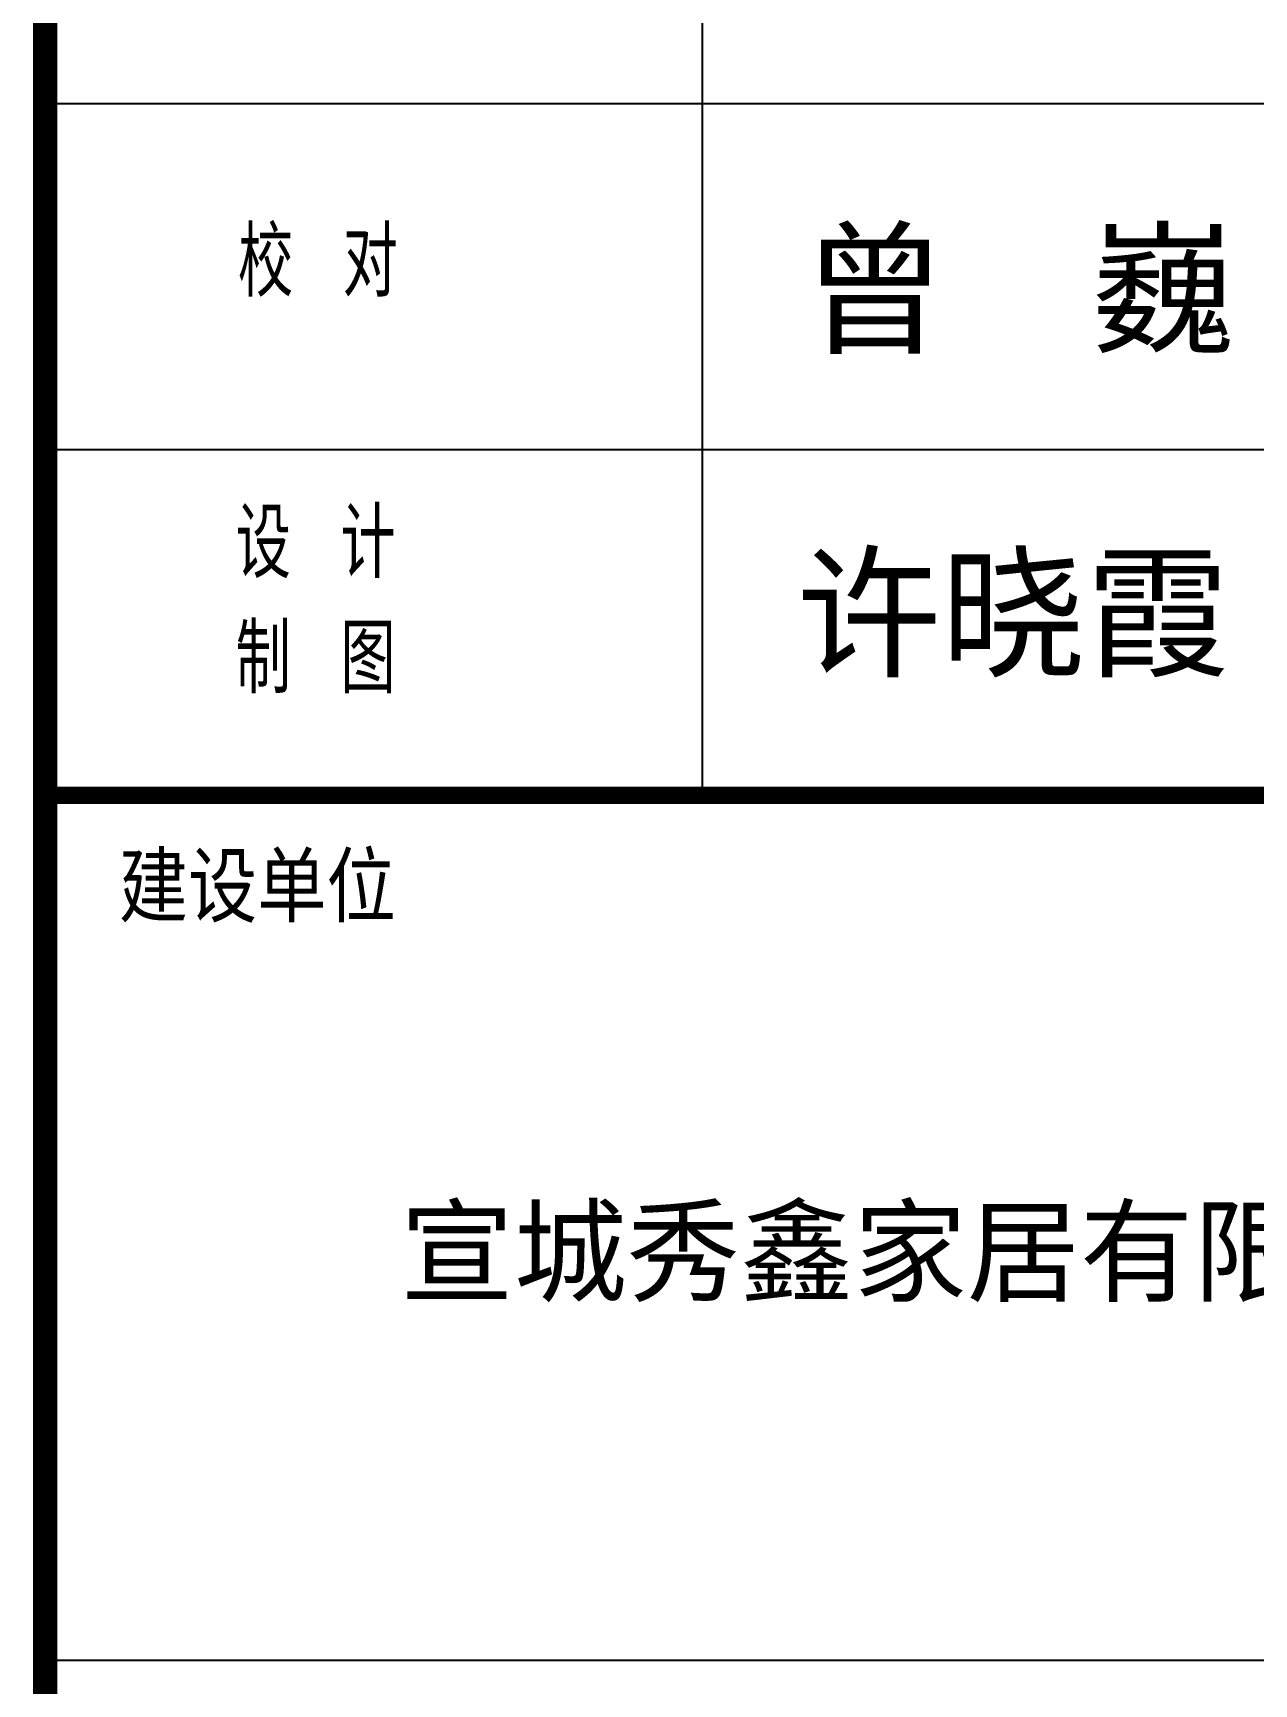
# Model space of a CAD drawing. Extents: x -427546 to -314919, y 698702 to 968782.
# Drawn here: x -346034 to -342153, y 786722 to 791971 of the extents above; entities that cross this region are included whole.
import ezdxf

# ---------------------------------------------------------------- set-up
doc = ezdxf.new("R2010")
doc.units = 0
doc.header["$LTSCALE"] = 1000
doc.header["$MEASUREMENT"] = 0
for name, color, linetype in [('1', 1, 'CONTINUOUS'), ('PP-PM-TK', 7, 'CONTINUOUS'), ('PUB_TEXT', 7, 'CONTINUOUS'), ('PUB_TITLE', 4, 'CONTINUOUS'), ('签名', 255, 'CONTINUOUS')]:
    doc.layers.add(name, color=color, linetype=linetype)
doc.styles.add('-黑体', font='simhei.ttf', dxfattribs={"width": 0.8})
doc.styles.add('TQ', font='txt.shx', dxfattribs={"width": 0.8, "bigfont": 'hztxt.shx'})

msp = doc.modelspace()

# ---------------------------------------------------------------- linework, layer by layer
at = {"layer": '1'}
msp.add_line((-345995.8, 786797.3), (-339945.8, 786797.3), dxfattribs=at)
at = {"layer": 'PP-PM-TK', "color": 4}
for points, const_width in [([(-345995.8, 831656.9), (-345995.8, 771656.9)], 77), ([(-345995.8, 789547.3), (-339945.8, 789547.3)], 22)]:
    msp.add_lwpolyline(points, dxfattribs=dict(at, const_width=const_width))
at = {"layer": 'PUB_TITLE', "color": 4}
for p, q in [((-343905.8, 789547.3), (-343905.8, 797247.3)), ((-345995.8, 791747.3), (-339945.8, 791747.3)), ((-345995.8, 790647.3), (-339945.8, 790647.3)), ((-345995.8, 789547.3), (-339945.8, 789547.3))]:
    msp.add_line(p, q, dxfattribs=at)
at = {"layer": 'PUB_TITLE', "color": 4, "const_width": 55}
msp.add_lwpolyline([(-345995.8, 789547.3), (-339945.8, 789547.3)], dxfattribs=at)

# ---------------------------------------------------------------- texts
at = {"layer": 'PUB_TEXT', "color": 2, "style": 'TQ'}
msp.add_text('建设单位', height=220, dxfattribs=at).set_placement((-345761.7, 789143.3))
at = {"layer": 'PUB_TEXT', "color": 2, "char_height": 220, "width": 1847.813, "attachment_point": 1, "style": 'TQ'}
for s, insert in [('校 对', (-345383, 791352.8)), ('设 计 \\P制 图', (-345390.4, 790458.7))]:
    msp.add_mtext(s, dxfattribs=dict(at, insert=insert))
at = {"layer": 'PUB_TITLE', "color": 255, "style": '-黑体'}
msp.add_text('宣城秀鑫家居有限公司', height=264, dxfattribs=at).set_placement((-344866.9, 787965.3))
at = {"layer": '签名', "linetype": 'CONTINUOUS', "style": '-黑体'}
for s, p in [('曾  巍', (-343589.6, 790988.1)), ('许晓霞', (-343607, 789959.3))]:
    msp.add_text(s, height=336.6, dxfattribs=at).set_placement(p)

doc.saveas('drawing.dxf')
